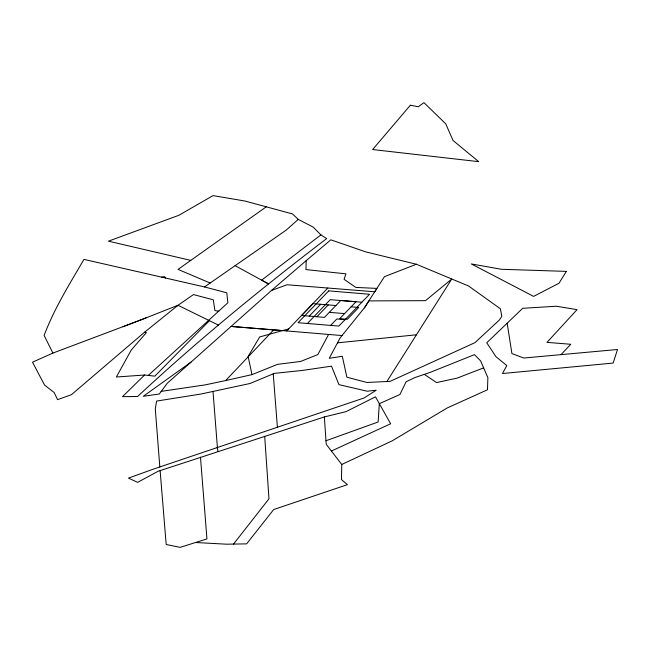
<?xml version="1.0" encoding="UTF-8"?>
<svg xmlns="http://www.w3.org/2000/svg" width="650" height="650" viewBox="0 0 650 650"><rect width="100%" height="100%" fill="white"/><g stroke="black" fill="none" stroke-linecap="round" stroke-linejoin="round"><path stroke-width="0.97" d="M386.872 381.526L451.709 279.069L425.482 300.674L368.875 300.901L365.081 306.979L340.113 337.935L329.257 358.28L342.314 356.298L346.889 377.203L366.925 382.468L390.065 381.371L474.947 342.664L499.371 320.011L501.792 316.396L500.402 308.783L468.577 286L416.406 264.249L365.828 251.908L330.817 239.818L306.199 260.642L305.955 269.596L345.946 273.837L344.069 279.329L355.818 287.406L376.902 288.405L374.725 291.793L287.064 284.749L271.505 290.452L167.229 383.305L159.315 394.022L143.284 396.297L191.084 362.074M328.624 334.417L317.866 354.543L300.617 361.457L277.485 364.358L251.997 374.611L225.664 380.567L205.278 384.865L161.021 391.406M364.358 307.897L384.467 276.656L416.406 264.249M233.521 544.082L268.97 498.81L264.696 436.296M225.664 380.567L273.707 329.867L342.054 335.554M561.039 354.632L570.757 344.281L546.983 342.363L577.054 309.644L556.4 306.231L522.706 308.295L486.753 342.777L495.983 356.712L506.821 365.56L502.491 373.514L613.153 363.066L617.5 349.505L523.754 358.028L511.916 353.576L507.163 323.237M286.715 330.964L327.827 288.023M307.409 323.481L330.224 299.658L361.896 302.201M309.254 316.111L320.669 304.273M316.867 316.745L328.283 304.907M330.639 325.406L336.854 318.963L345.069 319.646M209.438 320.694L154.838 376.155L144.593 375.017L116.358 377L131.284 350.001L146.421 332.572L144.609 332.174L71.386 394.713L57.574 399.652L54.169 392.535L44.541 385.052L32.5 362.188L52.894 353.08L139.409 320.483L178.002 305.281L193.489 294.572L213.322 299.837L214.874 310.554L218.774 311.179M144.593 375.017L122.476 396.662L137.613 396.492C197.738 340.478 261.357 288.389 326.682 238.574L320.905 234.902L313.3 227.175L298.269 219.391L292.476 213.931L244.928 201.021L213.037 195.618L178.791 215.329L108.436 241.166L190.775 260.39M148.289 375.424L227.882 302.77L226.769 292.801L204.457 286.926L83.964 259.391C69.534 284.131 54.259 308.498 44.119 335.433L52.894 353.08M298.269 219.391L286.203 230.116L204.523 286.951M271.505 290.452L306.199 260.642M144.609 332.174L178.002 305.281L218.286 325.033M320.905 234.902L261.641 280.15L268.474 283.879L235.129 265.671M266.256 206.814L178.067 269.409L210.178 283.043M341.502 464.596L392.088 440.895L447.176 407.989L487.5 389.756L487.858 377.618L480.634 360.929L474.476 354.624L430.576 372.231L414.952 377.561L406.104 381.761L399.904 394.517L379.332 403.683L378.137 421.988L325.967 440.749L326.276 444.356L341.754 464.482L341.461 479.554L347.401 484.656L273.699 509.527L246.618 543.863L226.541 544.196L195.536 542.506M331.321 451.059L390.65 423.776L375.489 396.833L345.954 411.661L324.374 416.934L158.178 471.242L137.638 482.341L128.44 478.108L153.717 469.016L364.057 397.979L376.188 390.219L367.144 391.202L338.959 384.637L331.5 366.169L302.38 370.427L274.373 373.36L250.088 383.484L200.785 394.062L156.601 401.074L155.285 408.874L159.827 466.96M483.738 367.827L457.064 378.129L436.564 382.566L424.304 374.376M122.988 326.739L146.323 317.761M177.312 305.841L178.327 305.443M288.714 328.892L259.667 336.952L248.121 356.476L251.989 374.611M161.679 277.16L164.58 276.599L165.425 278.013M337.488 342.851L416.455 334.783M273.707 329.867L231.091 326.438L282.547 330.598M335.904 305.541L313.056 303.648L301.641 315.477L324.488 317.379L340.762 300.503L355.989 301.762L339.714 318.638L347.336 319.272L358.751 307.434L351.13 306.8M329.347 312.341L344.573 313.601M217.181 447.663L218.091 451.425M160.127 470.592L166.181 544.481L180.123 547.365L206.944 538.915L200.484 457.202M273.227 373.831L277.404 427.302M213.005 391.43L217.409 447.59M324.374 416.934L325.967 440.749M566.369 271.383L559 283.254L533.585 296.392L471.339 263.949L501.516 269.295L566.369 271.383M410.353 105.235L372.653 149.541L478.717 161.655L453.017 140.457L445.738 123.817L423.93 102.635L418.389 106.738L410.353 105.235M328.754 290.875L298.049 322.709L338.853 326.089L369.549 294.263L328.754 290.875"/></g></svg>
